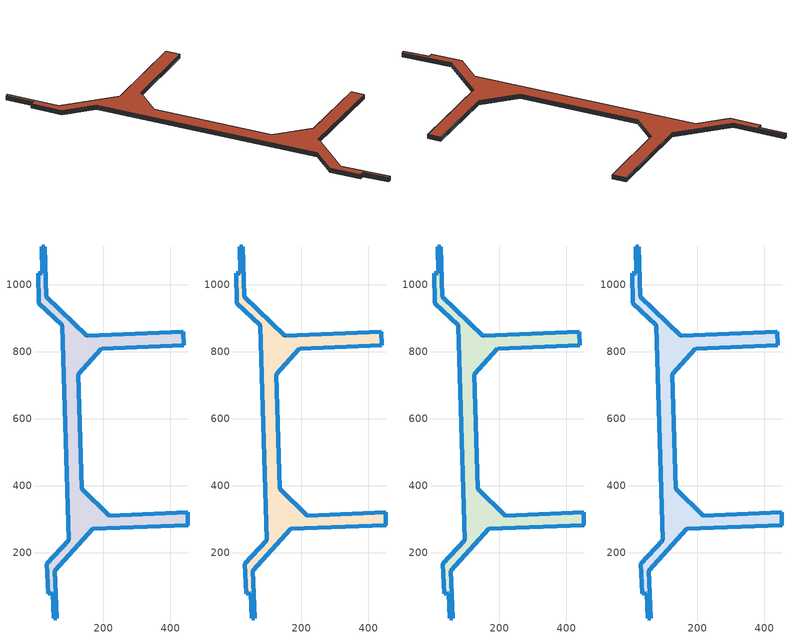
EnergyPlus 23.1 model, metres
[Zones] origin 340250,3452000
Block 48 Transport Storey 0
 floor ground (Project Floor): 438.62,861.02 439.71,819.76 194.32,809.06 124.73,732.95 135.29,391.73 216.9,311.33 451.71,320.97 452.66,283.04 168.16,271.38 54.37,146.48 61.09,4.79 52.21,4.15 48.68,78.82 35.51,77.91 31.23,166.79 96.37,238.31 76.43,879.04 7.19,944.95 4.64,1034.57 17.9,1035.26 15.67,1114.24 24.63,1114.66 28.95,965.46 150.88,848.41 z0
 wall outside (Project Wall): 31.23,166.79 35.51,77.91 48.68,78.82 52.21,4.15 61.09,4.79 54.37,146.48 168.16,271.38 452.66,283.04 451.71,320.97 216.9,311.33 135.29,391.73 124.73,732.95 194.32,809.06 439.71,819.76 438.62,861.02 150.88,848.41 28.95,965.46 24.63,1114.66 15.67,1114.24 17.9,1035.26 4.64,1034.57 7.19,944.95 76.43,879.04 96.37,238.31 31.23,166.79 z0:3
 window (Transport_west_window_construction): 31.23,166.74 35.51,77.96 / 48.68,78.78 52.21,4.18 / 15.67,1114.2 17.9,1035.3 / 4.64,1034.53 7.19,944.99 / 76.44,878.72 96.36,238.63 / 96.33,238.28 31.26,166.82 z0.6:2.4
 window (Transport_south_window_construction): 35.51,77.91 48.67,78.82 / 52.22,4.15 61.08,4.79 / 168.3,271.38 452.52,283.03 / 194.44,809.07 439.59,819.76 / 7.23,944.92 76.4,879.07 z0.6:2.4
 window (Transport_east_window_construction): 61.08,4.86 54.37,146.41 / 54.43,146.54 168.11,271.31 / 452.66,283.06 451.71,320.95 / 135.29,391.9 124.74,732.77 / 124.77,732.98 194.28,809.02 / 439.71,819.78 438.62,861 / 28.94,965.54 24.64,1114.58 z0.6:2.4
 window (Transport_north_window_construction): 451.59,320.97 217.02,311.33 / 216.86,311.37 135.33,391.69 / 438.47,861.02 151.03,848.42 / 150.82,848.47 29.01,965.4 / 24.63,1114.66 15.67,1114.24 / 17.89,1035.26 4.65,1034.58 z0.6:2.4
 roof outside (Project Ceiling): 452.66,283.04 451.71,320.97 216.9,311.33 135.29,391.73 124.73,732.95 194.32,809.06 439.71,819.76 438.62,861.02 150.88,848.41 28.95,965.46 24.63,1114.66 15.67,1114.24 17.9,1035.26 4.64,1034.57 7.19,944.95 76.43,879.04 96.37,238.31 31.23,166.79 35.51,77.91 48.68,78.82 52.21,4.15 61.09,4.79 54.37,146.48 168.16,271.38 z3
Block 48 Transport Storey 1
 floor outside (Project Floor): 438.62,861.02 439.71,819.76 194.32,809.06 124.73,732.95 135.29,391.73 216.9,311.33 451.71,320.97 452.66,283.04 168.16,271.38 54.37,146.48 61.09,4.79 52.21,4.15 48.68,78.82 35.51,77.91 31.23,166.79 96.37,238.31 76.43,879.04 7.19,944.95 4.64,1034.57 17.9,1035.26 15.67,1114.24 24.63,1114.66 28.95,965.46 150.88,848.41 z3
 wall outside (Project Wall): 31.23,166.79 35.51,77.91 48.68,78.82 52.21,4.15 61.09,4.79 54.37,146.48 168.16,271.38 452.66,283.04 451.71,320.97 216.9,311.33 135.29,391.73 124.73,732.95 194.32,809.06 439.71,819.76 438.62,861.02 150.88,848.41 28.95,965.46 24.63,1114.66 15.67,1114.24 17.9,1035.26 4.64,1034.57 7.19,944.95 76.43,879.04 96.37,238.31 31.23,166.79 z3:6
 window (Transport_west_window_construction): 31.23,166.74 35.51,77.96 / 48.68,78.78 52.21,4.18 / 15.67,1114.2 17.9,1035.3 / 4.64,1034.53 7.19,944.99 / 76.44,878.72 96.36,238.63 / 96.33,238.28 31.26,166.82 z3.6:5.4
 window (Transport_south_window_construction): 35.51,77.91 48.67,78.82 / 52.22,4.15 61.08,4.79 / 168.3,271.38 452.52,283.03 / 194.44,809.07 439.59,819.76 / 7.23,944.92 76.4,879.07 z3.6:5.4
 window (Transport_east_window_construction): 61.08,4.86 54.37,146.41 / 54.43,146.54 168.11,271.31 / 452.66,283.06 451.71,320.95 / 135.29,391.9 124.74,732.77 / 124.77,732.98 194.28,809.02 / 439.71,819.78 438.62,861 / 28.94,965.54 24.64,1114.58 z3.6:5.4
 window (Transport_north_window_construction): 451.59,320.97 217.02,311.33 / 216.86,311.37 135.33,391.69 / 438.47,861.02 151.03,848.42 / 150.82,848.47 29.01,965.4 / 24.63,1114.66 15.67,1114.24 / 17.89,1035.26 4.65,1034.58 z3.6:5.4
 roof outside (Project Ceiling): 452.66,283.04 451.71,320.97 216.9,311.33 135.29,391.73 124.73,732.95 194.32,809.06 439.71,819.76 438.62,861.02 150.88,848.41 28.95,965.46 24.63,1114.66 15.67,1114.24 17.9,1035.26 4.64,1034.57 7.19,944.95 76.43,879.04 96.37,238.31 31.23,166.79 35.51,77.91 48.68,78.82 52.21,4.15 61.09,4.79 54.37,146.48 168.16,271.38 z6
Block 48 Transport Storey 2
 floor outside (Project Floor): 438.62,861.02 439.71,819.76 194.32,809.06 124.73,732.95 135.29,391.73 216.9,311.33 451.71,320.97 452.66,283.04 168.16,271.38 54.37,146.48 61.09,4.79 52.21,4.15 48.68,78.82 35.51,77.91 31.23,166.79 96.37,238.31 76.43,879.04 7.19,944.95 4.64,1034.57 17.9,1035.26 15.67,1114.24 24.63,1114.66 28.95,965.46 150.88,848.41 z6
 wall outside (Project Wall): 31.23,166.79 35.51,77.91 48.68,78.82 52.21,4.15 61.09,4.79 54.37,146.48 168.16,271.38 452.66,283.04 451.71,320.97 216.9,311.33 135.29,391.73 124.73,732.95 194.32,809.06 439.71,819.76 438.62,861.02 150.88,848.41 28.95,965.46 24.63,1114.66 15.67,1114.24 17.9,1035.26 4.64,1034.57 7.19,944.95 76.43,879.04 96.37,238.31 31.23,166.79 z6:9
 window (Transport_west_window_construction): 31.23,166.74 35.51,77.96 / 48.68,78.78 52.21,4.18 / 15.67,1114.2 17.9,1035.3 / 4.64,1034.53 7.19,944.99 / 76.44,878.72 96.36,238.63 / 96.33,238.28 31.26,166.82 z6.6:8.4
 window (Transport_south_window_construction): 35.51,77.91 48.67,78.82 / 52.22,4.15 61.08,4.79 / 168.3,271.38 452.52,283.03 / 194.44,809.07 439.59,819.76 / 7.23,944.92 76.4,879.07 z6.6:8.4
 window (Transport_east_window_construction): 61.08,4.86 54.37,146.41 / 54.43,146.54 168.11,271.31 / 452.66,283.06 451.71,320.95 / 135.29,391.9 124.74,732.77 / 124.77,732.98 194.28,809.02 / 439.71,819.78 438.62,861 / 28.94,965.54 24.64,1114.58 z6.6:8.4
 window (Transport_north_window_construction): 451.59,320.97 217.02,311.33 / 216.86,311.37 135.33,391.69 / 438.47,861.02 151.03,848.42 / 150.82,848.47 29.01,965.4 / 24.63,1114.66 15.67,1114.24 / 17.89,1035.26 4.65,1034.58 z6.6:8.4
 roof outside (Project Ceiling): 452.66,283.04 451.71,320.97 216.9,311.33 135.29,391.73 124.73,732.95 194.32,809.06 439.71,819.76 438.62,861.02 150.88,848.41 28.95,965.46 24.63,1114.66 15.67,1114.24 17.9,1035.26 4.64,1034.57 7.19,944.95 76.43,879.04 96.37,238.31 31.23,166.79 35.51,77.91 48.68,78.82 52.21,4.15 61.09,4.79 54.37,146.48 168.16,271.38 z9
Block 48 Transport Storey 3
 floor outside (Project Floor): 438.62,861.02 439.71,819.76 194.32,809.06 124.73,732.95 135.29,391.73 216.9,311.33 451.71,320.97 452.66,283.04 168.16,271.38 54.37,146.48 61.09,4.79 52.21,4.15 48.68,78.82 35.51,77.91 31.23,166.79 96.37,238.31 76.43,879.04 7.19,944.95 4.64,1034.57 17.9,1035.26 15.67,1114.24 24.63,1114.66 28.95,965.46 150.88,848.41 z9
 wall outside (Project Wall): 31.23,166.79 35.51,77.91 48.68,78.82 52.21,4.15 61.09,4.79 54.37,146.48 168.16,271.38 452.66,283.04 451.71,320.97 216.9,311.33 135.29,391.73 124.73,732.95 194.32,809.06 439.71,819.76 438.62,861.02 150.88,848.41 28.95,965.46 24.63,1114.66 15.67,1114.24 17.9,1035.26 4.64,1034.57 7.19,944.95 76.43,879.04 96.37,238.31 31.23,166.79 z9:12
 window (Transport_west_window_construction): 31.23,166.74 35.51,77.96 / 48.68,78.78 52.21,4.18 / 15.67,1114.2 17.9,1035.3 / 4.64,1034.53 7.19,944.99 / 76.44,878.72 96.36,238.63 / 96.33,238.28 31.26,166.82 z9.6:11.4
 window (Transport_south_window_construction): 35.51,77.91 48.67,78.82 / 52.22,4.15 61.08,4.79 / 168.3,271.38 452.52,283.03 / 194.44,809.07 439.59,819.76 / 7.23,944.92 76.4,879.07 z9.6:11.4
 window (Transport_east_window_construction): 61.08,4.86 54.37,146.41 / 54.43,146.54 168.11,271.31 / 452.66,283.06 451.71,320.95 / 135.29,391.9 124.74,732.77 / 124.77,732.98 194.28,809.02 / 439.71,819.78 438.62,861 / 28.94,965.54 24.64,1114.58 z9.6:11.4
 window (Transport_north_window_construction): 451.59,320.97 217.02,311.33 / 216.86,311.37 135.33,391.69 / 438.47,861.02 151.03,848.42 / 150.82,848.47 29.01,965.4 / 24.63,1114.66 15.67,1114.24 / 17.89,1035.26 4.65,1034.58 z9.6:11.4
 roof outside (Project Flat Roof): 452.66,283.04 451.71,320.97 216.9,311.33 135.29,391.73 124.73,732.95 194.32,809.06 439.71,819.76 438.62,861.02 150.88,848.41 28.95,965.46 24.63,1114.66 15.67,1114.24 17.9,1035.26 4.64,1034.57 7.19,944.95 76.43,879.04 96.37,238.31 31.23,166.79 35.51,77.91 48.68,78.82 52.21,4.15 61.09,4.79 54.37,146.48 168.16,271.38 z12
[Building]
Building_1: North Axis=0; Terrain=City; Loads Convergence Tolerance Value=0.04; Temperature Convergence Tolerance Value=0.4; Solar Distribution=FullExterior; Maximum Number of Warmup Days=25; Minimum Number of Warmup Days=6
[Site:Location]
CHN Design_Conditions: Latitude=30; Longitude=114; Time Zone=8; Elevation=12
[SIZINGPERIOD:DESIGNDAY] Day of Month=21; DryBulb Temperature Range Modifier Type=DefaultMultipliers; Humidity Condition Type=Wetbulb; Barometric Pressure=101181; Rain Indicator=No; Snow Indicator=No; Daylight Saving Time Indicator=No; Sky Clearness=0; Begin Environment Reset Mode=FullResetAtBeginEnvironment
Name | Month | Day Type | Maximum DryBulb Temperature | Daily DryBulb Temperature Range | Wetbulb or DewPoint at Maximum DryBulb | Wind Speed | Wind Direction | Solar Model Indicator | ASHRAE Clear Sky Optical Depth for Beam Irradiance taub | ASHRAE Clear Sky Optical Depth for Diffuse Irradiance taud
Ann Htg 99.6% Condns DB | 1 | WinterDesignDay | -10 | 0 | -4.8 | 1 | 340 | ASHRAEClearSky | 0 | 0
Ann Clg .4% Condns DB=>MWB | 7 | SummerDesignDay | 40 | 6.6 | 27.1 | 3.5 | 220 | ASHRAETau | 0.781 | 1.413
[MATERIAL]
DefaultMaterial: Roughness=Rough; Thickness=0.1; Conductivity=0.1; Density=1000; Specific Heat=1000; Thermal Absorptance=0.9; Solar Absorptance=0.7; Visible Absorptance=0.7
[WINDOWMATERIAL:SIMPLEGLAZINGSYSTEM] UFactor=1.6; Visible Transmittance=0.6
Name | Solar Heat Gain Coefficient
Transport_east_window; Transport_south_window; Transport_west_window | 0.3
Transport_north_window | 0.35
[CONSTRUCTION]
Project Wall; Project Floor; Project Flat Roof; Project Ceiling: DefaultMaterial
Transport_east_window_construction: Transport_east_window
Transport_south_window_construction: Transport_south_window
Transport_west_window_construction: Transport_west_window
Transport_north_window_construction: Transport_north_window
[SPACE] Ceiling Height=autocalculate; Volume=autocalculate; Floor Area=autocalculate; Space Type=Transport
Name | Zone
Block 48 Transport Storey 0_space | Block 48 Transport Storey 0
Block 48 Transport Storey 1_space | Block 48 Transport Storey 1
Block 48 Transport Storey 2_space | Block 48 Transport Storey 2
Block 48 Transport Storey 3_space | Block 48 Transport Storey 3
[SPACELIST]
Transport: Block 48 Transport Storey 0_space, Block 48 Transport Storey 1_space, Block 48 Transport Storey 2_space, Block 48 Transport Storey 3_space
[ZONE] Type=1; Multiplier=1; Ceiling Height=autocalculate; Volume=autocalculate; Floor Area=autocalculate; Part of Total Floor Area=Yes
Block 48 Transport Storey 0; Block 48 Transport Storey 1; Block 48 Transport Storey 2; Block 48 Transport Storey 3
[PEOPLE]
People_for_transport: Zone or ZoneList or Space or SpaceList=Transport; Number of People Schedule=SeasonalSchedule_Schedule_transport_people; Number of People Calculation Method=People/Area; People per Floor Area=0.5; Fraction Radiant=0.3; Sensible Heat Fraction=autocalculate; Activity Level Schedule=SeasonalSchedule_Schedule_transport_activity; Carbon Dioxide Generation Rate=3.82e-08; Enable ASHRAE 55 Comfort Warnings=No; Mean Radiant Temperature Calculation Type=ZoneAveraged; Clothing Insulation Calculation Method=ClothingInsulationSchedule; Cold Stress Temperature Threshold=15.56; Heat Stress Temperature Threshold=30
[LIGHTS]
Light_for_transport: Zone or ZoneList or Space or SpaceList=Transport; Schedule=SeasonalSchedule_transport_lighting; Design Level Calculation Method=Watts/Area; Watts per Zone Floor Area=10; Return Air Fraction=0; Fraction Radiant=0.32; Fraction Visible=0.25; Fraction Replaceable=1; EndUse Subcategory=General; Return Air Fraction Calculated from Plenum Temperature=No; Return Air Fraction Function of Plenum Temperature Coefficient 1=0; Return Air Fraction Function of Plenum Temperature Coefficient 2=0
[ELECTRICEQUIPMENT]
Equipment_for_transport: Zone or ZoneList or Space or SpaceList=Transport; Schedule=SeasonalSchedule_Schedule_transport_equipment; Design Level Calculation Method=Watts/Area; Watts per Zone Floor Area=15; Fraction Latent=0; Fraction Radiant=0; Fraction Lost=0; EndUse Subcategory=Electric Equipment
[DAYLIGHTING:CONTROLS] Illuminance Setpoint at Reference Point 1=300
Name | Zone or Space | Glare Calculation Daylighting Reference Point | Daylighting Reference Point 1
Dlight_Block 48 Transport Storey 0 | Block 48 Transport Storey 0 | Rpoint_Block 48 Transport Storey 0 | Rpoint_Block 48 Transport Storey 0
Dlight_Block 48 Transport Storey 1 | Block 48 Transport Storey 1 | Rpoint_Block 48 Transport Storey 1 | Rpoint_Block 48 Transport Storey 1
Dlight_Block 48 Transport Storey 2 | Block 48 Transport Storey 2 | Rpoint_Block 48 Transport Storey 2 | Rpoint_Block 48 Transport Storey 2
Dlight_Block 48 Transport Storey 3 | Block 48 Transport Storey 3 | Rpoint_Block 48 Transport Storey 3 | Rpoint_Block 48 Transport Storey 3
[HVACTEMPLATE:THERMOSTAT]
Name | Heating Setpoint Schedule | Cooling Setpoint Schedule
Thermostat_for_office | SeasonalSchedule_office_heating | SeasonalSchedule_office_cooling
Thermostat_for_commercial | SeasonalSchedule_commerical_heating | SeasonalSchedule_commerical_cooling
Thermostat_for_residential | SeasonalSchedule_residential_heating | SeasonalSchedule_residential_cooling
Thermostat_for_school | SeasonalSchedule_school_heating | SeasonalSchedule_school_cooling
Thermostat_for_hospital | SeasonalSchedule_hospital_heating | SeasonalSchedule_hospital_cooling
Thermostat_for_industrial | SeasonalSchedule_Industrial_heating | SeasonalSchedule_Industrial_cooling
Thermostat_for_transport | SeasonalSchedule_transport_heating | SeasonalSchedule_transport_cooling
Thermostat_for_administration | SeasonalSchedule_administration_heating | SeasonalSchedule_administration_cooling
[HVACTEMPLATE:ZONE:IDEALLOADSAIRSYSTEM] Template Thermostat=Thermostat_for_transport; Maximum Heating Supply Air Temperature=50; Minimum Cooling Supply Air Temperature=13; Maximum Heating Supply Air Humidity Ratio=0.0156; Minimum Cooling Supply Air Humidity Ratio=0.0077; Heating Limit=NoLimit; Cooling Limit=NoLimit; Dehumidification Control Type=ConstantSensibleHeatRatio; Cooling Sensible Heat Ratio=0.7; Dehumidification Setpoint=60; Humidification Control Type=None; Humidification Setpoint=30; Outdoor Air Method=DetailedSpecification; Outdoor Air Flow Rate per Person=0.00944; Outdoor Air Flow Rate per Zone Floor Area=0; Outdoor Air Flow Rate per Zone=0; Design Specification Outdoor Air Object=Ventilation_for_transport; Demand Controlled Ventilation Type=None; Outdoor Air Economizer Type=NoEconomizer; Heat Recovery Type=None; Sensible Heat Recovery Effectiveness=0.7; Latent Heat Recovery Effectiveness=0.65
Block 48 Transport Storey 0; Block 48 Transport Storey 1; Block 48 Transport Storey 2; Block 48 Transport Storey 3
[DESIGNSPECIFICATION:OUTDOORAIR]
Ventilation_for_transport: Outdoor Air Method=Flow/Person; Outdoor Air Flow per Person=0.00833333; Outdoor Air Flow per Zone Floor Area=0; Outdoor Air Flow per Zone=0; Outdoor Air Flow Air Changes per Hour=0
[SCHEDULE:DAY:HOURLY]
Schedule_administration_heating_summer_hourly; Schedule_commerical_heating_summer_hourly; Schedule_residential_heating_summer_hourly; Schedule_school_heating_summer_hourly; Schedule_hospital_heating_summer_hourly; Schedule_Industrial_heating_summer_hourly; Schedule_transport_heating_summer_hourly; Schedule_office_heating_summer_hourly: -20, -20, -20, -20, -20, -20, -20, -20, -20, -20, -20, -20, -20, -20, -20, -20, -20, -20, -20, -20, -20, -20, -20, -20
Schedule_administration_heating_winnter_weekday_hourly: 5, 5, 5, 5, 5, 5, 12, 12, 18, 20, 20, 20, 20, 20, 20, 20, 20, 20, 18, 5, 5, 5, 5, 5
Schedule_administration_heating_winnter_holiday_hourly; Schedule_school_heating_winnter_holiday_hourly: 5, 5, 5, 5, 5, 5, 5, 5, 5, 5, 5, 5, 5, 5, 5, 5, 5, 5, 5, 5, 5, 5, 5, 5
Schedule_administration_cooling_winter_hourly; Schedule_administration_cooling_summer_holiday_hourly; Schedule_commerical_cooling_winter_hourly; Schedule_residential_cooling_winter_hourly; Schedule_school_cooling_winter_hourly; Schedule_school_cooling_summer_holiday_hourly; Schedule_hospital_cooling_winter_hourly; Schedule_Industrial_cooling_winter_hourly; Schedule_transport_cooling_winter_hourly; Schedule_office_cooling_winter_hourly: 50, 50, 50, 50, 50, 50, 50, 50, 50, 50, 50, 50, 50, 50, 50, 50, 50, 50, 50, 50, 50, 50, 50, 50
Schedule_administration_cooling_summer_weekday_hourly: 50, 50, 50, 50, 50, 50, 50, 28, 26, 26, 26, 26, 26, 26, 26, 26, 26, 26, 50, 50, 50, 50, 50, 50
Schedule_commerical_heating_winnter_weekday_hourly; Schedule_commerical_heating_winnter_holiday_hourly: 5, 5, 5, 5, 5, 5, 12, 16, 18, 18, 18, 18, 18, 18, 18, 18, 18, 18, 18, 18, 12, 5, 5, 5
Schedule_commerical_cooling_summer_weekday_hourly; Schedule_commerical_cooling_summer_holiday_hourly: 50, 50, 50, 50, 50, 50, 50, 28, 24, 24, 24, 24, 24, 24, 24, 24, 24, 24, 24, 24, 24, 28, 50, 50
Schedule_residential_heating_winnter_weekday_hourly; Schedule_residential_heating_winnter_holiday_hourly: 18, 18, 18, 18, 18, 18, 18, -20, -20, -20, -20, -20, -20, -20, -20, -20, -20, -20, -20, -20, 18, 18, 18, 18
Schedule_residential_cooling_summer_weekday_hourly; Schedule_residential_cooling_summer_holiday_hourly: 26, 26, 26, 26, 26, 26, 26, 50, 50, 50, 50, 50, 50, 50, 50, 50, 50, 50, 50, 50, 26, 26, 26, 26
Schedule_school_heating_winnter_weekday_hourly: 5, 5, 5, 5, 5, 12, 18, 20, 20, 20, 20, 20, 20, 20, 20, 20, 20, 20, 18, 12, 5, 5, 5, 5
Schedule_school_cooling_summer_weekday_hourly: 50, 50, 50, 50, 50, 50, 28, 26, 26, 26, 26, 26, 26, 26, 26, 26, 26, 26, 50, 50, 50, 50, 50, 50
Schedule_hospital_heating_winnter_weekday_hourly; Schedule_hospital_heating_winnter_holiday_hourly: 22, 22, 22, 22, 22, 22, 22, 22, 22, 22, 22, 22, 22, 22, 22, 22, 22, 22, 22, 22, 22, 22, 22, 22
Schedule_hospital_cooling_summer_weekday_hourly; Schedule_hospital_cooling_summer_holiday_hourly: 26, 26, 26, 26, 26, 26, 26, 26, 26, 26, 26, 26, 26, 26, 26, 26, 26, 26, 26, 26, 26, 26, 26, 26
Schedule_Industrial_heating_winnter_weekday_hourly; Schedule_Industrial_heating_winnter_holiday_hourly: -20, -20, -20, -20, -20, -20, 18, 18, 18, 18, 18, 18, 18, 18, 18, 18, 18, 18, 18, -20, -20, -20, -20, -20
Schedule_Industrial_cooling_summer_weekday_hourly; Schedule_Industrial_cooling_summer_holiday_hourly: 50, 50, 50, 50, 50, 50, 50, 28, 28, 28, 28, 28, 28, 28, 28, 28, 28, 28, 28, 50, 50, 50, 50, 50
Schedule_transport_heating_winnter_weekday_hourly; Schedule_transport_heating_winnter_holiday_hourly: 18, 18, 18, 18, 18, 18, 20, 20, 20, 20, 20, 20, 20, 20, 20, 20, 20, 20, 20, 20, 20, 20, 18, 18
Schedule_transport_cooling_summer_weekday_hourly; Schedule_transport_cooling_summer_holiday_hourly: 26, 26, 26, 26, 26, 26, 26, 24, 24, 24, 25, 24, 24, 24, 24, 24, 24, 24, 24, 24, 24, 24, 26, 28
Schedule_transport_lighting_weekday_hourly; Schedule_transport_lighting_holiday_hourly; Schedule_transport_equipment_holiday_hourly: 1, 1, 1, 1, 1, 1, 1, 1, 1, 1, 1, 1, 1, 1, 1, 1, 1, 1, 1, 1, 1, 1, 1, 1
Schedule_transport_equipment_weekday_hourly: 0.8, 0.8, 0.8, 0.8, 0.8, 0.8, 1, 1, 1, 1, 1, 1, 1, 1, 1, 1, 1, 1, 1, 1, 1, 1, 0.8, 0.8
Schedule_transport_people_weekday_hourly: 0.2, 0.2, 0.2, 0.2, 0.2, 0.2, 0.8, 1, 1, 1, 0.8, 0.5, 0.8, 0.5, 0.8, 0.5, 0.5, 1, 1, 1, 0.8, 0.8, 0.6, 0.2
Schedule_transport_people_holiday_hourly: 0.6, 0.6, 0.6, 0.6, 0.6, 0.7, 0.8, 1, 1, 1, 1, 1, 1, 1, 1, 1, 1, 1, 1, 1, 1, 1, 0.6, 0.6
Schedule_transport_activity_weekday_hourly; Schedule_transport_activity_holiday_hourly: 207, 207, 207, 207, 207, 207, 207, 207, 207, 207, 207, 207, 207, 207, 207, 207, 207, 207, 207, 207, 207, 207, 207, 207
Schedule_office_heating_winnter_weekday_hourly: 5, 5, 5, 5, 5, 5, 12, 18, 20, 20, 20, 20, 20, 20, 20, 20, 20, 20, 20, 18, 12, 5, 5, 5
Schedule_office_heating_winnter_holiday_hourly: 5, 5, 5, 5, 5, 5, 5, 5, 5, 16, 16, 16, 16, 16, 16, 16, 16, 5, 5, 5, 5, 5, 5, 5
Schedule_office_cooling_summer_weekday_hourly: 50, 50, 50, 50, 50, 50, 28, 26, 26, 26, 26, 26, 26, 26, 26, 26, 26, 26, 26, 26, 50, 50, 50, 50
Schedule_office_cooling_summer_holiday_hourly: 50, 50, 50, 50, 50, 50, 50, 50, 50, 50, 50, 26, 26, 26, 26, 26, 26, 50, 50, 50, 50, 50, 50, 50
[SCHEDULE:WEEK:DAILY]
Schedule_office_heating_summer_weekly: Schedule_office_heating_summer_hourly, Schedule_office_heating_summer_hourly, Schedule_office_heating_summer_hourly, Schedule_office_heating_summer_hourly, Schedule_office_heating_summer_hourly, Schedule_office_heating_summer_hourly, Schedule_office_heating_summer_hourly, Schedule_office_heating_summer_hourly, Schedule_office_heating_summer_hourly, Schedule_office_heating_summer_hourly, Schedule_office_heating_summer_hourly, Schedule_office_heating_summer_hourly
Schedule_office_heating_winnter_weekly: Schedule_office_heating_winnter_holiday_hourly, Schedule_office_heating_winnter_weekday_hourly, Schedule_office_heating_winnter_weekday_hourly, Schedule_office_heating_winnter_weekday_hourly, Schedule_office_heating_winnter_weekday_hourly, Schedule_office_heating_winnter_weekday_hourly, Schedule_office_heating_winnter_holiday_hourly, Schedule_office_heating_winnter_holiday_hourly, Schedule_office_heating_winnter_weekday_hourly, Schedule_office_heating_winnter_weekday_hourly, Schedule_office_heating_winnter_holiday_hourly, Schedule_office_heating_winnter_holiday_hourly
Schedule_office_cooling_winnter_weekly: Schedule_office_cooling_winter_hourly, Schedule_office_cooling_winter_hourly, Schedule_office_cooling_winter_hourly, Schedule_office_cooling_winter_hourly, Schedule_office_cooling_winter_hourly, Schedule_office_cooling_winter_hourly, Schedule_office_cooling_winter_hourly, Schedule_office_cooling_winter_hourly, Schedule_office_cooling_winter_hourly, Schedule_office_cooling_winter_hourly, Schedule_office_cooling_winter_hourly, Schedule_office_cooling_winter_hourly
Schedule_office_cooling_summer_weekly: Schedule_office_cooling_summer_holiday_hourly, Schedule_office_cooling_summer_weekday_hourly, Schedule_office_cooling_summer_weekday_hourly, Schedule_office_cooling_summer_weekday_hourly, Schedule_office_cooling_summer_weekday_hourly, Schedule_office_cooling_summer_weekday_hourly, Schedule_office_cooling_summer_holiday_hourly, Schedule_office_cooling_summer_holiday_hourly, Schedule_office_cooling_summer_weekday_hourly, Schedule_office_cooling_summer_weekday_hourly, Schedule_office_cooling_summer_holiday_hourly, Schedule_office_cooling_summer_holiday_hourly
Schedule_commerical_heating_summer_weekly: Schedule_commerical_heating_summer_hourly, Schedule_commerical_heating_summer_hourly, Schedule_commerical_heating_summer_hourly, Schedule_commerical_heating_summer_hourly, Schedule_commerical_heating_summer_hourly, Schedule_commerical_heating_summer_hourly, Schedule_commerical_heating_summer_hourly, Schedule_commerical_heating_summer_hourly, Schedule_commerical_heating_summer_hourly, Schedule_commerical_heating_summer_hourly, Schedule_commerical_heating_summer_hourly, Schedule_commerical_heating_summer_hourly
Schedule_commerical_heating_winnter_weekly: Schedule_commerical_heating_winnter_holiday_hourly, Schedule_commerical_heating_winnter_weekday_hourly, Schedule_commerical_heating_winnter_weekday_hourly, Schedule_commerical_heating_winnter_weekday_hourly, Schedule_commerical_heating_winnter_weekday_hourly, Schedule_commerical_heating_winnter_weekday_hourly, Schedule_commerical_heating_winnter_holiday_hourly, Schedule_commerical_heating_winnter_holiday_hourly, Schedule_commerical_heating_winnter_weekday_hourly, Schedule_commerical_heating_winnter_weekday_hourly, Schedule_commerical_heating_winnter_holiday_hourly, Schedule_commerical_heating_winnter_holiday_hourly
Schedule_commerical_cooling_winnter_weekly: Schedule_commerical_cooling_winter_hourly, Schedule_commerical_cooling_winter_hourly, Schedule_commerical_cooling_winter_hourly, Schedule_commerical_cooling_winter_hourly, Schedule_commerical_cooling_winter_hourly, Schedule_commerical_cooling_winter_hourly, Schedule_commerical_cooling_winter_hourly, Schedule_commerical_cooling_winter_hourly, Schedule_commerical_cooling_winter_hourly, Schedule_commerical_cooling_winter_hourly, Schedule_commerical_cooling_winter_hourly, Schedule_commerical_cooling_winter_hourly
Schedule_commerical_cooling_summer_weekly: Schedule_commerical_cooling_summer_holiday_hourly, Schedule_commerical_cooling_summer_weekday_hourly, Schedule_commerical_cooling_summer_weekday_hourly, Schedule_commerical_cooling_summer_weekday_hourly, Schedule_commerical_cooling_summer_weekday_hourly, Schedule_commerical_cooling_summer_weekday_hourly, Schedule_commerical_cooling_summer_holiday_hourly, Schedule_commerical_cooling_summer_holiday_hourly, Schedule_commerical_cooling_summer_weekday_hourly, Schedule_commerical_cooling_summer_weekday_hourly, Schedule_commerical_cooling_summer_holiday_hourly, Schedule_commerical_cooling_summer_holiday_hourly
Schedule_residential_heating_summer_weekly: Schedule_residential_heating_summer_hourly, Schedule_residential_heating_summer_hourly, Schedule_residential_heating_summer_hourly, Schedule_residential_heating_summer_hourly, Schedule_residential_heating_summer_hourly, Schedule_residential_heating_summer_hourly, Schedule_residential_heating_summer_hourly, Schedule_residential_heating_summer_hourly, Schedule_residential_heating_summer_hourly, Schedule_residential_heating_summer_hourly, Schedule_residential_heating_summer_hourly, Schedule_residential_heating_summer_hourly
Schedule_residential_heating_winnter_weekly: Schedule_residential_heating_winnter_holiday_hourly, Schedule_residential_heating_winnter_weekday_hourly, Schedule_residential_heating_winnter_weekday_hourly, Schedule_residential_heating_winnter_weekday_hourly, Schedule_residential_heating_winnter_weekday_hourly, Schedule_residential_heating_winnter_weekday_hourly, Schedule_residential_heating_winnter_holiday_hourly, Schedule_residential_heating_winnter_holiday_hourly, Schedule_residential_heating_winnter_weekday_hourly, Schedule_residential_heating_winnter_weekday_hourly, Schedule_residential_heating_winnter_holiday_hourly, Schedule_residential_heating_winnter_holiday_hourly
Schedule_residential_cooling_winnter_weekly: Schedule_residential_cooling_winter_hourly, Schedule_residential_cooling_winter_hourly, Schedule_residential_cooling_winter_hourly, Schedule_residential_cooling_winter_hourly, Schedule_residential_cooling_winter_hourly, Schedule_residential_cooling_winter_hourly, Schedule_residential_cooling_winter_hourly, Schedule_residential_cooling_winter_hourly, Schedule_residential_cooling_winter_hourly, Schedule_residential_cooling_winter_hourly, Schedule_residential_cooling_winter_hourly, Schedule_residential_cooling_winter_hourly
Schedule_residential_cooling_summer_weekly: Schedule_residential_cooling_summer_holiday_hourly, Schedule_residential_cooling_summer_weekday_hourly, Schedule_residential_cooling_summer_weekday_hourly, Schedule_residential_cooling_summer_weekday_hourly, Schedule_residential_cooling_summer_weekday_hourly, Schedule_residential_cooling_summer_weekday_hourly, Schedule_residential_cooling_summer_holiday_hourly, Schedule_residential_cooling_summer_holiday_hourly, Schedule_residential_cooling_summer_weekday_hourly, Schedule_residential_cooling_summer_weekday_hourly, Schedule_residential_cooling_summer_holiday_hourly, Schedule_residential_cooling_summer_holiday_hourly
Schedule_school_heating_summer_weekly: Schedule_school_heating_summer_hourly, Schedule_school_heating_summer_hourly, Schedule_school_heating_summer_hourly, Schedule_school_heating_summer_hourly, Schedule_school_heating_summer_hourly, Schedule_school_heating_summer_hourly, Schedule_school_heating_summer_hourly, Schedule_school_heating_summer_hourly, Schedule_school_heating_summer_hourly, Schedule_school_heating_summer_hourly, Schedule_school_heating_summer_hourly, Schedule_school_heating_summer_hourly
Schedule_school_heating_winnter_weekly: Schedule_school_heating_winnter_holiday_hourly, Schedule_school_heating_winnter_weekday_hourly, Schedule_school_heating_winnter_weekday_hourly, Schedule_school_heating_winnter_weekday_hourly, Schedule_school_heating_winnter_weekday_hourly, Schedule_school_heating_winnter_weekday_hourly, Schedule_school_heating_winnter_holiday_hourly, Schedule_school_heating_winnter_holiday_hourly, Schedule_school_heating_winnter_weekday_hourly, Schedule_school_heating_winnter_weekday_hourly, Schedule_school_heating_winnter_holiday_hourly, Schedule_school_heating_winnter_holiday_hourly
Schedule_school_cooling_winnter_weekly: Schedule_school_cooling_winter_hourly, Schedule_school_cooling_winter_hourly, Schedule_school_cooling_winter_hourly, Schedule_school_cooling_winter_hourly, Schedule_school_cooling_winter_hourly, Schedule_school_cooling_winter_hourly, Schedule_school_cooling_winter_hourly, Schedule_school_cooling_winter_hourly, Schedule_school_cooling_winter_hourly, Schedule_school_cooling_winter_hourly, Schedule_school_cooling_winter_hourly, Schedule_school_cooling_winter_hourly
Schedule_school_cooling_summer_weekly: Schedule_school_cooling_summer_holiday_hourly, Schedule_school_cooling_summer_weekday_hourly, Schedule_school_cooling_summer_weekday_hourly, Schedule_school_cooling_summer_weekday_hourly, Schedule_school_cooling_summer_weekday_hourly, Schedule_school_cooling_summer_weekday_hourly, Schedule_school_cooling_summer_holiday_hourly, Schedule_school_cooling_summer_holiday_hourly, Schedule_school_cooling_summer_weekday_hourly, Schedule_school_cooling_summer_weekday_hourly, Schedule_school_cooling_summer_holiday_hourly, Schedule_school_cooling_summer_holiday_hourly
Schedule_hospital_heating_summer_weekly: Schedule_hospital_heating_summer_hourly, Schedule_hospital_heating_summer_hourly, Schedule_hospital_heating_summer_hourly, Schedule_hospital_heating_summer_hourly, Schedule_hospital_heating_summer_hourly, Schedule_hospital_heating_summer_hourly, Schedule_hospital_heating_summer_hourly, Schedule_hospital_heating_summer_hourly, Schedule_hospital_heating_summer_hourly, Schedule_hospital_heating_summer_hourly, Schedule_hospital_heating_summer_hourly, Schedule_hospital_heating_summer_hourly
Schedule_hospital_heating_winnter_weekly: Schedule_hospital_heating_winnter_holiday_hourly, Schedule_hospital_heating_winnter_weekday_hourly, Schedule_hospital_heating_winnter_weekday_hourly, Schedule_hospital_heating_winnter_weekday_hourly, Schedule_hospital_heating_winnter_weekday_hourly, Schedule_hospital_heating_winnter_weekday_hourly, Schedule_hospital_heating_winnter_holiday_hourly, Schedule_hospital_heating_winnter_holiday_hourly, Schedule_hospital_heating_winnter_weekday_hourly, Schedule_hospital_heating_winnter_weekday_hourly, Schedule_hospital_heating_winnter_holiday_hourly, Schedule_hospital_heating_winnter_holiday_hourly
Schedule_hospital_cooling_winnter_weekly: Schedule_hospital_cooling_winter_hourly, Schedule_hospital_cooling_winter_hourly, Schedule_hospital_cooling_winter_hourly, Schedule_hospital_cooling_winter_hourly, Schedule_hospital_cooling_winter_hourly, Schedule_hospital_cooling_winter_hourly, Schedule_hospital_cooling_winter_hourly, Schedule_hospital_cooling_winter_hourly, Schedule_hospital_cooling_winter_hourly, Schedule_hospital_cooling_winter_hourly, Schedule_hospital_cooling_winter_hourly, Schedule_hospital_cooling_winter_hourly
Schedule_hospital_cooling_summer_weekly: Schedule_hospital_cooling_summer_holiday_hourly, Schedule_hospital_cooling_summer_weekday_hourly, Schedule_hospital_cooling_summer_weekday_hourly, Schedule_hospital_cooling_summer_weekday_hourly, Schedule_hospital_cooling_summer_weekday_hourly, Schedule_hospital_cooling_summer_weekday_hourly, Schedule_hospital_cooling_summer_holiday_hourly, Schedule_hospital_cooling_summer_holiday_hourly, Schedule_hospital_cooling_summer_weekday_hourly, Schedule_hospital_cooling_summer_weekday_hourly, Schedule_hospital_cooling_summer_holiday_hourly, Schedule_hospital_cooling_summer_holiday_hourly
Schedule_Industrial_heating_summer_weekly: Schedule_Industrial_heating_summer_hourly, Schedule_Industrial_heating_summer_hourly, Schedule_Industrial_heating_summer_hourly, Schedule_Industrial_heating_summer_hourly, Schedule_Industrial_heating_summer_hourly, Schedule_Industrial_heating_summer_hourly, Schedule_Industrial_heating_summer_hourly, Schedule_Industrial_heating_summer_hourly, Schedule_Industrial_heating_summer_hourly, Schedule_Industrial_heating_summer_hourly, Schedule_Industrial_heating_summer_hourly, Schedule_Industrial_heating_summer_hourly
Schedule_Industrial_heating_winnter_weekly: Schedule_Industrial_heating_winnter_holiday_hourly, Schedule_Industrial_heating_winnter_weekday_hourly, Schedule_Industrial_heating_winnter_weekday_hourly, Schedule_Industrial_heating_winnter_weekday_hourly, Schedule_Industrial_heating_winnter_weekday_hourly, Schedule_Industrial_heating_winnter_weekday_hourly, Schedule_Industrial_heating_winnter_holiday_hourly, Schedule_Industrial_heating_winnter_holiday_hourly, Schedule_Industrial_heating_winnter_weekday_hourly, Schedule_Industrial_heating_winnter_weekday_hourly, Schedule_Industrial_heating_winnter_holiday_hourly, Schedule_Industrial_heating_winnter_holiday_hourly
Schedule_Industrial_cooling_winnter_weekly: Schedule_Industrial_cooling_winter_hourly, Schedule_Industrial_cooling_winter_hourly, Schedule_Industrial_cooling_winter_hourly, Schedule_Industrial_cooling_winter_hourly, Schedule_Industrial_cooling_winter_hourly, Schedule_Industrial_cooling_winter_hourly, Schedule_Industrial_cooling_winter_hourly, Schedule_Industrial_cooling_winter_hourly, Schedule_Industrial_cooling_winter_hourly, Schedule_Industrial_cooling_winter_hourly, Schedule_Industrial_cooling_winter_hourly, Schedule_Industrial_cooling_winter_hourly
Schedule_Industrial_cooling_summer_weekly: Schedule_Industrial_cooling_summer_holiday_hourly, Schedule_Industrial_cooling_summer_weekday_hourly, Schedule_Industrial_cooling_summer_weekday_hourly, Schedule_Industrial_cooling_summer_weekday_hourly, Schedule_Industrial_cooling_summer_weekday_hourly, Schedule_Industrial_cooling_summer_weekday_hourly, Schedule_Industrial_cooling_summer_holiday_hourly, Schedule_Industrial_cooling_summer_holiday_hourly, Schedule_Industrial_cooling_summer_weekday_hourly, Schedule_Industrial_cooling_summer_weekday_hourly, Schedule_Industrial_cooling_summer_holiday_hourly, Schedule_Industrial_cooling_summer_holiday_hourly
Schedule_administration_heating_summer_weekly: Schedule_administration_heating_summer_hourly, Schedule_administration_heating_summer_hourly, Schedule_administration_heating_summer_hourly, Schedule_administration_heating_summer_hourly, Schedule_administration_heating_summer_hourly, Schedule_administration_heating_summer_hourly, Schedule_administration_heating_summer_hourly, Schedule_administration_heating_summer_hourly, Schedule_administration_heating_summer_hourly, Schedule_administration_heating_summer_hourly, Schedule_administration_heating_summer_hourly, Schedule_administration_heating_summer_hourly
Schedule_administration_heating_winnter_weekly: Schedule_administration_heating_winnter_holiday_hourly, Schedule_administration_heating_winnter_weekday_hourly, Schedule_administration_heating_winnter_weekday_hourly, Schedule_administration_heating_winnter_weekday_hourly, Schedule_administration_heating_winnter_weekday_hourly, Schedule_administration_heating_winnter_weekday_hourly, Schedule_administration_heating_winnter_holiday_hourly, Schedule_administration_heating_winnter_holiday_hourly, Schedule_administration_heating_winnter_weekday_hourly, Schedule_administration_heating_winnter_weekday_hourly, Schedule_administration_heating_winnter_holiday_hourly, Schedule_administration_heating_winnter_holiday_hourly
Schedule_administration_cooling_winnter_weekly: Schedule_administration_cooling_winter_hourly, Schedule_administration_cooling_winter_hourly, Schedule_administration_cooling_winter_hourly, Schedule_administration_cooling_winter_hourly, Schedule_administration_cooling_winter_hourly, Schedule_administration_cooling_winter_hourly, Schedule_administration_cooling_winter_hourly, Schedule_administration_cooling_winter_hourly, Schedule_administration_cooling_winter_hourly, Schedule_administration_cooling_winter_hourly, Schedule_administration_cooling_winter_hourly, Schedule_administration_cooling_winter_hourly
Schedule_administration_cooling_summer_weekly: Schedule_administration_cooling_summer_holiday_hourly, Schedule_administration_cooling_summer_weekday_hourly, Schedule_administration_cooling_summer_weekday_hourly, Schedule_administration_cooling_summer_weekday_hourly, Schedule_administration_cooling_summer_weekday_hourly, Schedule_administration_cooling_summer_weekday_hourly, Schedule_administration_cooling_summer_holiday_hourly, Schedule_administration_cooling_summer_holiday_hourly, Schedule_administration_cooling_summer_weekday_hourly, Schedule_administration_cooling_summer_weekday_hourly, Schedule_administration_cooling_summer_holiday_hourly, Schedule_administration_cooling_summer_holiday_hourly
Schedule_transport_heating_summer_weekly: Schedule_transport_heating_summer_hourly, Schedule_transport_heating_summer_hourly, Schedule_transport_heating_summer_hourly, Schedule_transport_heating_summer_hourly, Schedule_transport_heating_summer_hourly, Schedule_transport_heating_summer_hourly, Schedule_transport_heating_summer_hourly, Schedule_transport_heating_summer_hourly, Schedule_transport_heating_summer_hourly, Schedule_transport_heating_summer_hourly, Schedule_transport_heating_summer_hourly, Schedule_transport_heating_summer_hourly
Schedule_transport_heating_winnter_weekly: Schedule_transport_heating_winnter_holiday_hourly, Schedule_transport_heating_winnter_weekday_hourly, Schedule_transport_heating_winnter_weekday_hourly, Schedule_transport_heating_winnter_weekday_hourly, Schedule_transport_heating_winnter_weekday_hourly, Schedule_transport_heating_winnter_weekday_hourly, Schedule_transport_heating_winnter_holiday_hourly, Schedule_transport_heating_winnter_holiday_hourly, Schedule_transport_heating_winnter_weekday_hourly, Schedule_transport_heating_winnter_weekday_hourly, Schedule_transport_heating_winnter_holiday_hourly, Schedule_transport_heating_winnter_holiday_hourly
Schedule_transport_cooling_winnter_weekly: Schedule_transport_cooling_winter_hourly, Schedule_transport_cooling_winter_hourly, Schedule_transport_cooling_winter_hourly, Schedule_transport_cooling_winter_hourly, Schedule_transport_cooling_winter_hourly, Schedule_transport_cooling_winter_hourly, Schedule_transport_cooling_winter_hourly, Schedule_transport_cooling_winter_hourly, Schedule_transport_cooling_winter_hourly, Schedule_transport_cooling_winter_hourly, Schedule_transport_cooling_winter_hourly, Schedule_transport_cooling_winter_hourly
Schedule_transport_cooling_summer_weekly: Schedule_transport_cooling_summer_holiday_hourly, Schedule_transport_cooling_summer_weekday_hourly, Schedule_transport_cooling_summer_weekday_hourly, Schedule_transport_cooling_summer_weekday_hourly, Schedule_transport_cooling_summer_weekday_hourly, Schedule_transport_cooling_summer_weekday_hourly, Schedule_transport_cooling_summer_holiday_hourly, Schedule_transport_cooling_summer_holiday_hourly, Schedule_transport_cooling_summer_weekday_hourly, Schedule_transport_cooling_summer_weekday_hourly, Schedule_transport_cooling_summer_holiday_hourly, Schedule_transport_cooling_summer_holiday_hourly
Schedule_transport_lighting_weekly: Schedule_transport_lighting_holiday_hourly, Schedule_transport_lighting_weekday_hourly, Schedule_transport_lighting_weekday_hourly, Schedule_transport_lighting_weekday_hourly, Schedule_transport_lighting_weekday_hourly, Schedule_transport_lighting_weekday_hourly, Schedule_transport_lighting_holiday_hourly, Schedule_transport_lighting_holiday_hourly, Schedule_transport_lighting_weekday_hourly, Schedule_transport_lighting_weekday_hourly, Schedule_transport_lighting_holiday_hourly, Schedule_transport_lighting_holiday_hourly
Schedule_transport_equipment_weekly: Schedule_transport_equipment_holiday_hourly, Schedule_transport_equipment_weekday_hourly, Schedule_transport_equipment_weekday_hourly, Schedule_transport_equipment_weekday_hourly, Schedule_transport_equipment_weekday_hourly, Schedule_transport_equipment_weekday_hourly, Schedule_transport_equipment_holiday_hourly, Schedule_transport_equipment_holiday_hourly, Schedule_transport_equipment_weekday_hourly, Schedule_transport_equipment_weekday_hourly, Schedule_transport_equipment_holiday_hourly, Schedule_transport_equipment_holiday_hourly
Schedule_transport_people_weekly: Schedule_transport_people_holiday_hourly, Schedule_transport_people_weekday_hourly, Schedule_transport_people_weekday_hourly, Schedule_transport_people_weekday_hourly, Schedule_transport_people_weekday_hourly, Schedule_transport_people_weekday_hourly, Schedule_transport_people_holiday_hourly, Schedule_transport_people_holiday_hourly, Schedule_transport_people_weekday_hourly, Schedule_transport_people_weekday_hourly, Schedule_transport_people_holiday_hourly, Schedule_transport_people_holiday_hourly
Schedule_transport_activity_weekly: Schedule_transport_activity_holiday_hourly, Schedule_transport_activity_weekday_hourly, Schedule_transport_activity_weekday_hourly, Schedule_transport_activity_weekday_hourly, Schedule_transport_activity_weekday_hourly, Schedule_transport_activity_weekday_hourly, Schedule_transport_activity_holiday_hourly, Schedule_transport_activity_holiday_hourly, Schedule_transport_activity_weekday_hourly, Schedule_transport_activity_weekday_hourly, Schedule_transport_activity_holiday_hourly, Schedule_transport_activity_holiday_hourly
[SCHEDULE:YEAR]
SeasonalSchedule_office_heating: Schedule_office_heating_winnter_weekly, 1, 1, 3, 31, Schedule_office_heating_summer_weekly, 4, 1, 11, 30, Schedule_office_heating_winnter_weekly, 12, 1, 12, 31
SeasonalSchedule_office_cooling: Schedule_office_cooling_winnter_weekly, 1, 1, 5, 31, Schedule_office_cooling_summer_weekly, 6, 1, 9, 30, Schedule_office_cooling_winnter_weekly, 10, 1, 12, 31
SeasonalSchedule_commerical_heating: Schedule_commerical_heating_winnter_weekly, 1, 1, 3, 31, Schedule_commerical_heating_summer_weekly, 4, 1, 11, 30, Schedule_commerical_heating_winnter_weekly, 12, 1, 12, 31
SeasonalSchedule_commerical_cooling: Schedule_commerical_cooling_winnter_weekly, 1, 1, 5, 31, Schedule_commerical_cooling_summer_weekly, 6, 1, 9, 30, Schedule_commerical_cooling_winnter_weekly, 10, 1, 12, 31
SeasonalSchedule_residential_heating: Schedule_residential_heating_winnter_weekly, 1, 1, 3, 31, Schedule_residential_heating_summer_weekly, 4, 1, 11, 30, Schedule_residential_heating_winnter_weekly, 12, 1, 12, 31
SeasonalSchedule_residential_cooling: Schedule_residential_cooling_winnter_weekly, 1, 1, 5, 31, Schedule_residential_cooling_summer_weekly, 6, 1, 9, 30, Schedule_residential_cooling_winnter_weekly, 10, 1, 12, 31
SeasonalSchedule_school_heating: Schedule_school_heating_winnter_weekly, 1, 1, 3, 31, Schedule_school_heating_summer_weekly, 4, 1, 11, 30, Schedule_school_heating_winnter_weekly, 12, 1, 12, 31
SeasonalSchedule_school_cooling: Schedule_school_cooling_winnter_weekly, 1, 1, 5, 31, Schedule_school_cooling_summer_weekly, 6, 1, 9, 30, Schedule_school_cooling_winnter_weekly, 10, 1, 12, 31
SeasonalSchedule_hospital_heating: Schedule_hospital_heating_winnter_weekly, 1, 1, 3, 31, Schedule_hospital_heating_summer_weekly, 4, 1, 11, 30, Schedule_hospital_heating_winnter_weekly, 12, 1, 12, 31
SeasonalSchedule_hospital_cooling: Schedule_hospital_cooling_winnter_weekly, 1, 1, 5, 31, Schedule_hospital_cooling_summer_weekly, 6, 1, 9, 30, Schedule_hospital_cooling_winnter_weekly, 10, 1, 12, 31
SeasonalSchedule_Industrial_heating: Schedule_Industrial_heating_winnter_weekly, 1, 1, 3, 31, Schedule_Industrial_heating_summer_weekly, 4, 1, 11, 30, Schedule_Industrial_heating_winnter_weekly, 12, 1, 12, 31
SeasonalSchedule_Industrial_cooling: Schedule_Industrial_cooling_winnter_weekly, 1, 1, 5, 31, Schedule_Industrial_cooling_summer_weekly, 6, 1, 9, 30, Schedule_Industrial_cooling_winnter_weekly, 10, 1, 12, 31
SeasonalSchedule_transport_heating: Schedule_transport_heating_winnter_weekly, 1, 1, 3, 31, Schedule_transport_heating_summer_weekly, 4, 1, 11, 30, Schedule_transport_heating_winnter_weekly, 12, 1, 12, 31
SeasonalSchedule_transport_cooling: Schedule_transport_cooling_winnter_weekly, 1, 1, 5, 31, Schedule_transport_cooling_summer_weekly, 6, 1, 9, 30, Schedule_transport_cooling_winnter_weekly, 10, 1, 12, 31
SeasonalSchedule_transport_lighting: Schedule_transport_lighting_weekly, 1, 1, 12, 31
SeasonalSchedule_Schedule_transport_equipment: Schedule_transport_equipment_weekly, 1, 1, 12, 31
SeasonalSchedule_Schedule_transport_people: Schedule_transport_people_weekly, 1, 1, 12, 31
SeasonalSchedule_Schedule_transport_activity: Schedule_transport_activity_weekly, 1, 1, 12, 31
SeasonalSchedule_administration_heating: Schedule_administration_heating_winnter_weekly, 1, 1, 3, 31, Schedule_administration_heating_summer_weekly, 4, 1, 11, 30, Schedule_administration_heating_winnter_weekly, 12, 1, 12, 31
SeasonalSchedule_administration_cooling: Schedule_administration_cooling_winnter_weekly, 1, 1, 5, 31, Schedule_administration_cooling_summer_weekly, 6, 1, 9, 30, Schedule_administration_cooling_winnter_weekly, 10, 1, 12, 31
